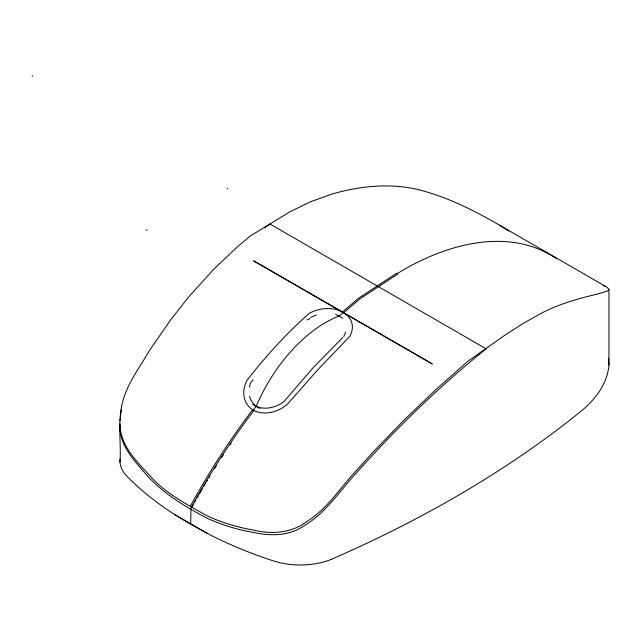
<?xml version="1.0" encoding="UTF-8"?>
<svg xmlns="http://www.w3.org/2000/svg" width="641" height="641" viewBox="0 0 641 641"><rect width="100%" height="100%" fill="white"/><g stroke="black" fill="none" stroke-linecap="round" stroke-linejoin="round"><path stroke-width="0.96" d="M120.003 462.113C121.277 441.665 117.223 420.488 123.032 400.473C128.16 382.044 140.299 366.7 149.585 350.282L170.778 319.699L189.207 296.286L214.318 268.651L237.09 247.097L250.391 235.952L289.996 211.746L310.621 201.763L331.613 194.159C359.176 186.162 388.662 182.901 416.906 189.303L417.211 189.367C446.408 196.515 473.411 210.088 499.291 225.063L605.809 286.551L608.461 288.586L608.95 289.652L608.95 364.873C607.516 383.735 595.209 399.575 581.067 411.202A1177.14 679.62 0 0 1 331.75 559.16M120.051 420.472L120.204 418.669M120.364 416.874L121.405 409.719M345.675 332.014L343.768 336.493M253.243 410.128L256.208 406.338A116.79 67.433 -60 0 1 339.145 315.997L343.031 312.423L345.347 313.874A29.238 20.993 -16.8 0 1 349.617 336.549L317.319 370.25L287.617 403.998A30.007 23.797 -37 0 1 253.243 410.128A30.007 23.797 -37 0 1 246.889 380.482C265.654 356.3 286.351 333.56 309.307 313.273A29.238 20.993 -16.8 0 1 340.555 311.101L343.031 312.423M253.107 379.849L250.727 382.701A27.491 21.802 -37 0 0 249.413 387.252M308.385 319.715L309.771 318.353M342.823 337.43L313.064 367.798L283.779 401.779A27.491 21.802 -37 0 1 256.208 406.338L252.73 404.287M608.95 289.652L607.347 291.11L598.029 293.874C577.934 298.714 557.862 304.227 539.554 314.21L522.279 323.969L504.403 335.531L467.698 361.412L435.824 389.64L403.87 420.224L372.293 452.883L356.901 469.981C340.643 486.936 328.112 508.081 307.864 520.861C292.456 532.927 272.161 534.666 253.668 530.099C237.643 527.375 221.954 522.663 207.179 515.869C187.925 505.012 167.958 494.716 152.486 478.563C138.392 462.93 120.019 446.633 120.003 423.813M342.398 312.063L253.724 260.895L342.398 312.063L358.415 298.321L396.571 273.274L397.829 274.003L359.665 299.043L343.656 312.784L432.314 363.968L343.632 312.8M264.404 227.892L269.869 223.973L377.381 286.046M146.124 230.383L147.15 229.71M306.815 319.995L307.448 319.603M190.673 524.17L190.994 508.906A445.455 257.185 -60 0 1 193.87 503.642M397.204 273.635C443.38 245.022 507.752 225.592 556.628 258.748M310.717 317.415L316.261 315.035M227.251 188.766L227.771 188.542M32.05 76.071L32.883 76.023M603.109 285.469L605.809 286.551M335.491 314.138L342.751 318.329M259.998 408.477L256.208 406.338A27.491 21.802 -37 0 1 249.509 396.074M190.441 524.034L207.179 533.336L174.809 514.643A373.959 215.905 0 0 1 126.822 476.167A54.373 31.393 0 0 1 120.051 459.172M378.639 286.767L486.15 348.84C439.83 385.97 397.019 427.419 357.51 471.704L356.901 472.353C339.722 490.862 325.756 513.441 303.265 526.245C288.626 536.172 270.326 536.132 253.668 532.479C237.643 529.754 221.954 525.043 207.179 518.248C184.712 506.374 162.494 493.209 145.619 473.835C133.889 460.182 119.667 445.519 120.003 426.185M190.914 524.314L174.809 514.643M499.595 225.231L508.85 231.064M608.613 358.183L608.95 364.873M194.848 501.895A445.455 257.185 -60 0 1 195.826 500.148M197.3 497.536A445.455 257.185 -60 0 1 198.285 495.797M199.279 494.059A445.455 257.185 -60 0 1 202.284 488.867M203.806 486.279A445.455 257.185 -60 0 1 205.336 483.691M206.362 481.968A445.455 257.185 -60 0 1 207.388 480.253M208.942 477.681A445.455 257.185 -60 0 1 209.984 475.967M214.727 468.307A445.455 257.185 -60 0 1 216.321 465.767M221.73 457.337A445.455 257.185 -60 0 1 223.372 454.83M230.023 444.854A445.455 257.185 -60 0 1 231.153 443.195M190.353 506.158A445.455 257.185 -60 0 1 252.626 409.775L253.868 410.488A445.455 257.185 -60 0 0 191.611 506.887M207.171 533.336A373.959 215.905 0 0 0 273.827 561.043A54.373 31.393 0 0 0 331.774 559.176"/></g></svg>
